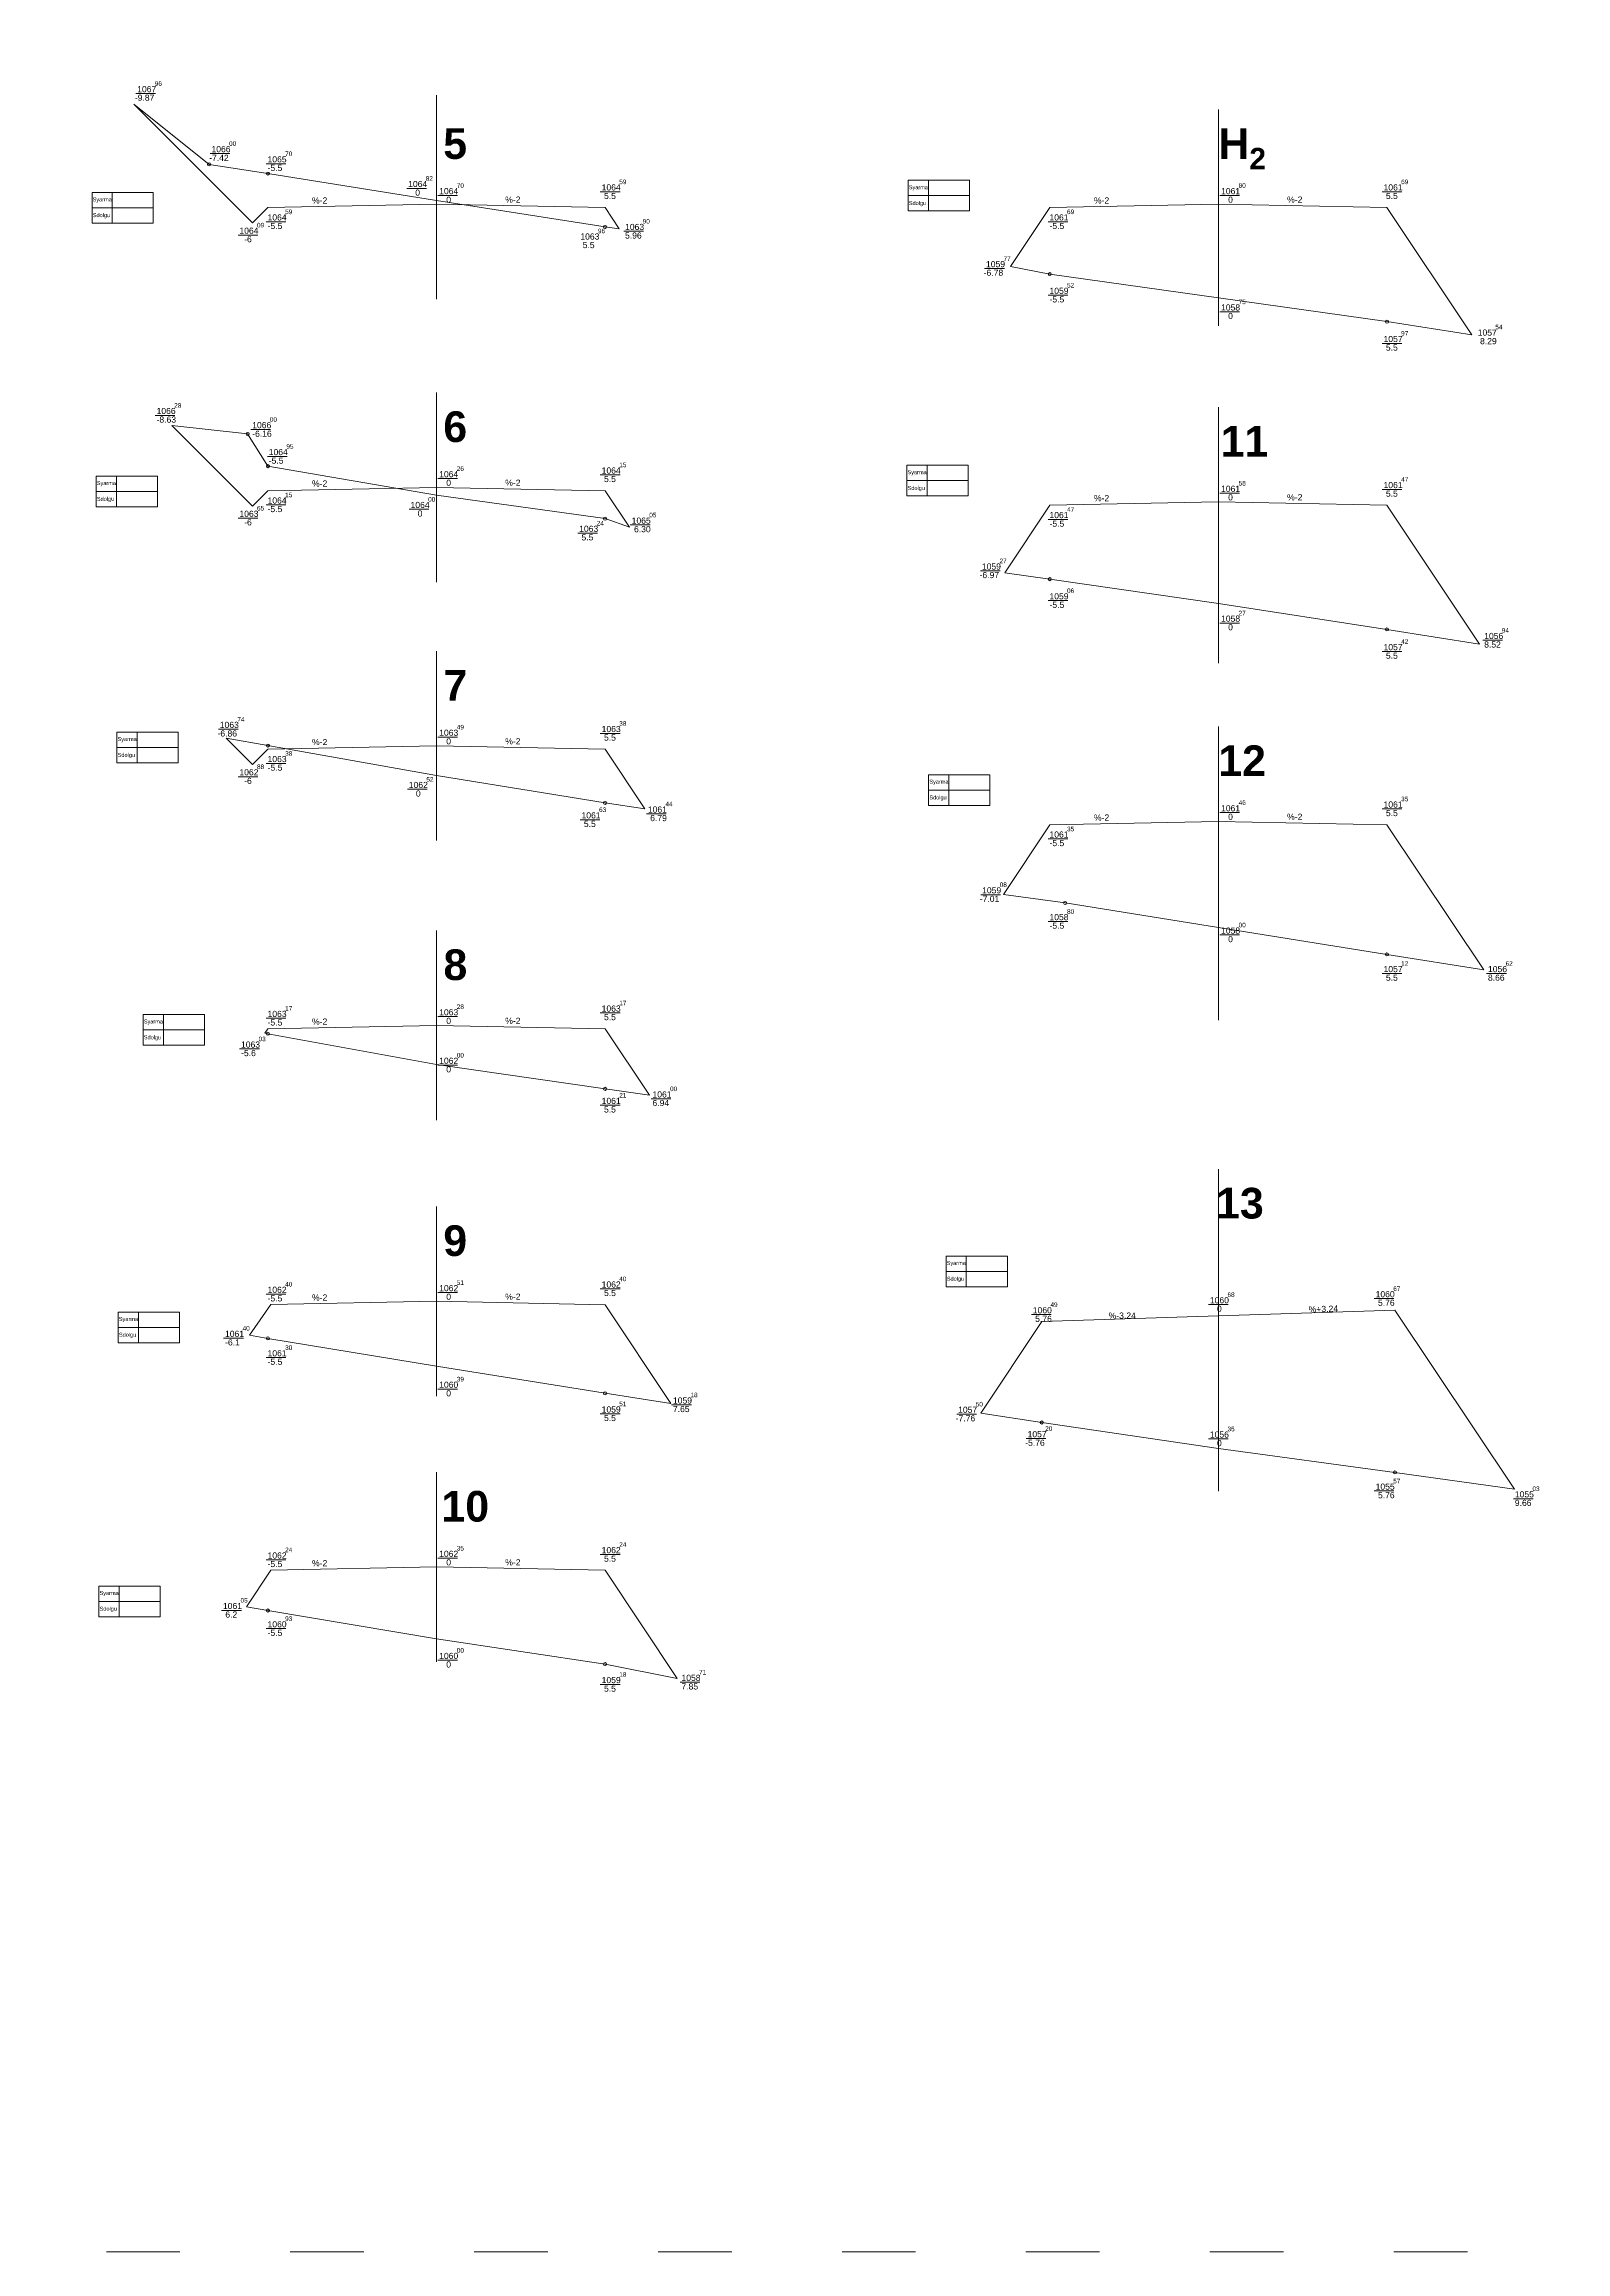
# Model space of a CAD drawing. Header units: millimetres. Extents: x 19067981 to 38137102, y 2652003 to 2652615.
# Drawn here: x 19068766.8 to 19068816.5, y 2652317.8 to 2652389.8 of the extents above; entities that cross this region are included whole.
import ezdxf

# ---------------------------------------------------------------- set-up
doc = ezdxf.new("R2010")
doc.units = ezdxf.units.MM
doc.linetypes.add('ACAD_ISO03W100', pattern=[30, 12, -18])
doc.layers.add('D.K Kesit No', color=93, linetype='Continuous', lineweight=9)
doc.layers.add('dever 1', color=242, linetype='Continuous')
doc.layers.add('en kesitler', color=7, linetype='Continuous')
doc.styles.get("Standard").update_dxf_attribs({"font": 'arial.ttf'})

msp = doc.modelspace()

# ---------------------------------------------------------------- linework, layer by layer
at = {"lineweight": 0, "ltscale": 2}
for p, q in [((19068769.838, 2652388.182), (19068770.483, 2652388.182)), ((19068772.262, 2652386.226), (19068772.907, 2652386.226)), ((19068774.091, 2652385.894), (19068774.736, 2652385.894)), ((19068778.678, 2652385.089), (19068779.323, 2652385.089)), ((19068779.69, 2652384.857), (19068780.334, 2652384.857)), ((19068784.991, 2652384.979), (19068785.636, 2652384.979)), ((19068805.199, 2652384.857), (19068805.843, 2652384.857)), ((19068810.5, 2652384.979), (19068811.145, 2652384.979)), ((19068774.091, 2652384), (19068774.736, 2652384)), ((19068799.6, 2652384), (19068800.244, 2652384)), ((19068773.173, 2652383.567), (19068773.818, 2652383.567)), ((19068785.755, 2652383.689), (19068786.399, 2652383.689)), ((19068797.53, 2652382.475), (19068798.174, 2652382.475)), ((19068799.6, 2652381.605), (19068800.244, 2652381.605)), ((19068805.199, 2652381.064), (19068805.843, 2652381.064)), ((19068810.5, 2652380.034), (19068811.145, 2652380.034)), ((19068770.471, 2652377.686), (19068771.116, 2652377.686)), ((19068773.592, 2652377.225), (19068774.236, 2652377.225)), ((19068774.13, 2652376.346), (19068774.775, 2652376.346)), ((19068779.69, 2652375.624), (19068780.334, 2652375.624)), ((19068784.991, 2652375.745), (19068785.636, 2652375.745)), ((19068805.199, 2652375.149), (19068805.843, 2652375.149)), ((19068810.5, 2652375.27), (19068811.145, 2652375.27)), ((19068774.091, 2652374.766), (19068774.736, 2652374.766)), ((19068778.757, 2652374.622), (19068779.402, 2652374.622)), ((19068773.173, 2652374.333), (19068773.818, 2652374.333)), ((19068784.257, 2652373.843), (19068784.902, 2652373.843)), ((19068785.97, 2652374.111), (19068786.615, 2652374.111)), ((19068799.6, 2652374.291), (19068800.244, 2652374.291)), ((19068797.396, 2652372.613), (19068798.04, 2652372.613)), ((19068799.6, 2652371.642), (19068800.244, 2652371.642)), ((19068805.199, 2652370.913), (19068805.843, 2652370.913)), ((19068813.784, 2652370.349), (19068814.429, 2652370.349)), ((19068810.5, 2652369.984), (19068811.145, 2652369.984)), ((19068772.533, 2652367.448), (19068773.177, 2652367.448)), ((19068784.991, 2652367.313), (19068785.636, 2652367.313)), ((19068779.69, 2652367.192), (19068780.334, 2652367.192)), ((19068773.173, 2652365.901), (19068773.818, 2652365.901)), ((19068774.091, 2652366.334), (19068774.736, 2652366.334)), ((19068778.699, 2652365.489), (19068779.343, 2652365.489)), ((19068784.334, 2652364.497), (19068784.978, 2652364.497)), ((19068786.498, 2652364.687), (19068787.143, 2652364.687)), ((19068805.199, 2652364.729), (19068805.843, 2652364.729)), ((19068810.5, 2652364.851), (19068811.145, 2652364.851)), ((19068799.6, 2652363.872), (19068800.244, 2652363.872)), ((19068797.403, 2652362.052), (19068798.047, 2652362.052)), ((19068799.6, 2652361.178), (19068800.244, 2652361.178)), ((19068805.199, 2652360.738), (19068805.843, 2652360.738)), ((19068810.5, 2652359.483), (19068811.145, 2652359.483)), ((19068813.907, 2652359.483), (19068814.552, 2652359.483)), ((19068774.091, 2652358.021), (19068774.736, 2652358.021)), ((19068779.69, 2652358.075), (19068780.334, 2652358.075)), ((19068784.991, 2652358.196), (19068785.636, 2652358.196)), ((19068773.225, 2652357.022), (19068773.87, 2652357.022)), ((19068779.69, 2652356.492), (19068780.334, 2652356.492)), ((19068784.991, 2652355.185), (19068785.636, 2652355.185)), ((19068786.649, 2652355.395), (19068787.294, 2652355.395)), ((19068784.991, 2652349.197), (19068785.636, 2652349.197)), ((19068774.091, 2652349.022), (19068774.736, 2652349.022)), ((19068779.69, 2652349.076), (19068780.334, 2652349.076)), ((19068804.834, 2652348.682), (19068805.479, 2652348.682)), ((19068810.241, 2652348.879), (19068810.885, 2652348.879)), ((19068799.057, 2652348.356), (19068799.702, 2652348.356)), ((19068772.704, 2652347.587), (19068773.348, 2652347.587)), ((19068774.091, 2652346.954), (19068774.736, 2652346.954)), ((19068779.69, 2652345.928), (19068780.334, 2652345.928)), ((19068784.991, 2652345.12), (19068785.636, 2652345.12)), ((19068787.317, 2652345.412), (19068787.962, 2652345.412)), ((19068796.62, 2652345.111), (19068797.265, 2652345.111)), ((19068798.887, 2652344.314), (19068799.532, 2652344.314)), ((19068804.834, 2652344.302), (19068805.479, 2652344.302)), ((19068810.241, 2652342.604), (19068810.885, 2652342.604)), ((19068814.784, 2652342.352), (19068815.429, 2652342.352)), ((19068774.091, 2652340.358), (19068774.736, 2652340.358)), ((19068779.69, 2652340.412), (19068780.334, 2652340.412)), ((19068784.991, 2652340.533), (19068785.636, 2652340.533)), ((19068772.637, 2652338.71), (19068773.282, 2652338.71)), ((19068774.091, 2652338.114), (19068774.736, 2652338.114)), ((19068779.69, 2652337.082), (19068780.334, 2652337.082)), ((19068784.991, 2652336.294), (19068785.636, 2652336.294)), ((19068787.596, 2652336.366), (19068788.24, 2652336.366))]:
    msp.add_line(p, q, dxfattribs=at)
at = {"layer": 'D.K Kesit No', "lineweight": 0, "ltscale": 0.2}
for p, q in [((19068779.647, 2652388.128), (19068779.647, 2652381.48)), ((19068805.156, 2652387.663), (19068805.156, 2652380.603)), ((19068779.647, 2652384.572), (19068774.147, 2652384.462)), ((19068785.147, 2652384.462), (19068779.647, 2652384.572)), ((19068805.156, 2652384.572), (19068799.656, 2652384.462)), ((19068810.656, 2652384.462), (19068805.156, 2652384.572)), ((19068779.647, 2652378.429), (19068779.647, 2652372.247)), ((19068805.156, 2652377.954), (19068805.156, 2652369.607)), ((19068779.647, 2652375.338), (19068774.147, 2652375.228)), ((19068785.147, 2652375.228), (19068779.647, 2652375.338)), ((19068805.156, 2652374.863), (19068799.656, 2652374.753)), ((19068810.656, 2652374.753), (19068805.156, 2652374.863)), ((19068779.647, 2652369.997), (19068779.647, 2652363.815)), ((19068805.156, 2652367.535), (19068805.156, 2652357.964)), ((19068779.647, 2652366.906), (19068774.147, 2652366.796)), ((19068785.147, 2652366.796), (19068779.647, 2652366.906)), ((19068805.156, 2652364.443), (19068799.656, 2652364.333)), ((19068810.656, 2652364.333), (19068805.156, 2652364.443)), ((19068779.647, 2652360.88), (19068779.647, 2652354.698)), ((19068779.647, 2652357.789), (19068774.147, 2652357.679)), ((19068785.147, 2652357.679), (19068779.647, 2652357.789)), ((19068805.156, 2652353.103), (19068805.156, 2652342.593)), ((19068779.647, 2652351.881), (19068779.647, 2652345.699)), ((19068779.647, 2652348.79), (19068774.247, 2652348.682)), ((19068785.147, 2652348.68), (19068779.647, 2652348.79)), ((19068810.918, 2652348.505), (19068805.156, 2652348.318)), ((19068799.394, 2652348.131), (19068805.156, 2652348.318)), ((19068779.647, 2652343.217), (19068779.647, 2652337.035)), ((19068779.647, 2652340.126), (19068774.247, 2652340.018)), ((19068785.147, 2652340.016), (19068779.647, 2652340.126))]:
    msp.add_line(p, q, dxfattribs=at)
at = {"layer": 'D.K Kesit No', "color": 1, "lineweight": 0, "ltscale": 0.2}
for p, q in [((19068769.777, 2652387.832), (19068772.227, 2652385.872)), ((19068769.777, 2652387.832), (19068773.647, 2652383.962)), ((19068772.227, 2652385.872), (19068774.147, 2652385.572)), ((19068774.147, 2652385.572), (19068779.647, 2652384.692)), ((19068785.147, 2652383.832), (19068779.647, 2652384.692)), ((19068773.647, 2652383.962), (19068774.147, 2652384.462)), ((19068785.606, 2652383.773), (19068785.147, 2652384.462)), ((19068785.606, 2652383.773), (19068785.147, 2652383.832)), ((19068798.373, 2652382.537), (19068799.656, 2652384.462)), ((19068813.425, 2652380.308), (19068810.656, 2652384.462)), ((19068798.373, 2652382.537), (19068799.656, 2652382.292)), ((19068799.656, 2652382.292), (19068805.156, 2652381.522)), ((19068810.656, 2652380.742), (19068805.156, 2652381.522)), ((19068813.425, 2652380.308), (19068810.656, 2652380.742)), ((19068771.015, 2652377.36), (19068773.487, 2652377.078)), ((19068771.015, 2652377.36), (19068773.647, 2652374.728)), ((19068773.487, 2652377.078), (19068774.147, 2652376.028)), ((19068774.147, 2652376.028), (19068779.647, 2652375.078)), ((19068773.647, 2652374.728), (19068774.147, 2652375.228)), ((19068785.944, 2652374.034), (19068785.147, 2652375.228)), ((19068785.147, 2652374.318), (19068779.647, 2652375.078)), ((19068798.189, 2652372.551), (19068799.656, 2652374.753)), ((19068805.156, 2652375.113), (19068805.156, 2652375.113)), ((19068813.679, 2652370.218), (19068810.656, 2652374.753)), ((19068785.944, 2652374.034), (19068785.147, 2652374.318)), ((19068798.189, 2652372.551), (19068799.656, 2652372.343)), ((19068799.656, 2652372.343), (19068805.156, 2652371.553)), ((19068810.656, 2652370.703), (19068805.156, 2652371.553)), ((19068805.156, 2652370.878), (19068805.156, 2652370.878)), ((19068813.679, 2652370.218), (19068810.656, 2652370.703)), ((19068772.786, 2652367.158), (19068774.147, 2652366.916)), ((19068772.786, 2652367.158), (19068773.647, 2652366.296)), ((19068773.647, 2652366.296), (19068774.147, 2652366.796)), ((19068774.147, 2652366.916), (19068779.647, 2652365.936)), ((19068786.441, 2652364.856), (19068785.147, 2652366.796)), ((19068785.147, 2652365.046), (19068779.647, 2652365.936)), ((19068786.441, 2652364.856), (19068785.147, 2652365.046)), ((19068798.142, 2652362.062), (19068799.656, 2652364.333)), ((19068805.156, 2652364.693), (19068805.156, 2652364.693)), ((19068813.812, 2652359.599), (19068810.656, 2652364.333)), ((19068798.142, 2652362.062), (19068800.156, 2652361.783)), ((19068800.156, 2652361.783), (19068805.156, 2652360.983)), ((19068810.656, 2652360.103), (19068805.156, 2652360.983)), ((19068805.156, 2652360.703), (19068805.156, 2652360.703)), ((19068813.812, 2652359.599), (19068810.656, 2652360.103)), ((19068774.052, 2652357.536), (19068774.147, 2652357.679)), ((19068774.052, 2652357.536), (19068774.147, 2652357.519)), ((19068774.147, 2652357.519), (19068779.647, 2652356.509)), ((19068786.592, 2652355.512), (19068785.147, 2652357.679)), ((19068785.147, 2652355.719), (19068779.647, 2652356.509)), ((19068786.592, 2652355.512), (19068785.147, 2652355.719)), ((19068773.548, 2652347.683), (19068774.247, 2652348.682)), ((19068787.298, 2652345.455), (19068785.147, 2652348.68)), ((19068814.812, 2652342.664), (19068810.918, 2652348.505)), ((19068797.401, 2652345.141), (19068799.394, 2652348.131)), ((19068773.548, 2652347.683), (19068774.147, 2652347.58)), ((19068774.147, 2652347.58), (19068779.647, 2652346.67)), ((19068785.147, 2652345.79), (19068779.647, 2652346.67)), ((19068787.298, 2652345.455), (19068785.147, 2652345.79)), ((19068797.401, 2652345.141), (19068799.394, 2652344.838)), ((19068799.394, 2652344.838), (19068805.156, 2652343.988)), ((19068810.918, 2652343.208), (19068805.156, 2652343.988)), ((19068814.812, 2652342.664), (19068810.918, 2652343.208)), ((19068773.452, 2652338.826), (19068774.247, 2652340.018)), ((19068787.5, 2652336.487), (19068785.147, 2652340.016)), ((19068773.452, 2652338.826), (19068774.147, 2652338.706)), ((19068774.147, 2652338.706), (19068779.647, 2652337.776)), ((19068785.147, 2652336.956), (19068779.647, 2652337.776)), ((19068787.5, 2652336.487), (19068785.147, 2652336.956))]:
    msp.add_line(p, q, dxfattribs=at)
at = {"layer": 'D.K Kesit No', "color": 0, "ltscale": 0.2}
for p, q in [((19068795.034, 2652384.352), (19068795.034, 2652385.352)), ((19068795.034, 2652385.352), (19068797.034, 2652385.352)), ((19068795.694, 2652385.352), (19068795.694, 2652384.352)), ((19068797.034, 2652385.352), (19068797.034, 2652384.352)), ((19068768.409, 2652383.957), (19068768.409, 2652384.957)), ((19068768.409, 2652384.957), (19068770.409, 2652384.957)), ((19068769.069, 2652384.957), (19068769.069, 2652383.957)), ((19068770.409, 2652384.957), (19068770.409, 2652383.957)), ((19068797.034, 2652384.852), (19068795.034, 2652384.852)), ((19068770.409, 2652384.457), (19068768.409, 2652384.457)), ((19068770.409, 2652383.957), (19068768.409, 2652383.957)), ((19068797.034, 2652384.352), (19068795.034, 2652384.352)), ((19068794.993, 2652375.058), (19068794.993, 2652376.058)), ((19068794.993, 2652376.058), (19068796.993, 2652376.058)), ((19068795.653, 2652376.058), (19068795.653, 2652375.058)), ((19068796.993, 2652376.058), (19068796.993, 2652375.058)), ((19068768.544, 2652374.703), (19068768.544, 2652375.703)), ((19068768.544, 2652375.703), (19068770.544, 2652375.703)), ((19068770.544, 2652375.203), (19068768.544, 2652375.203)), ((19068769.204, 2652375.703), (19068769.204, 2652374.703)), ((19068770.544, 2652375.703), (19068770.544, 2652374.703)), ((19068796.993, 2652375.558), (19068794.993, 2652375.558)), ((19068770.544, 2652374.703), (19068768.544, 2652374.703)), ((19068796.993, 2652375.058), (19068794.993, 2652375.058)), ((19068769.222, 2652366.353), (19068769.222, 2652367.353)), ((19068769.222, 2652367.353), (19068771.222, 2652367.353)), ((19068769.882, 2652367.353), (19068769.882, 2652366.353)), ((19068771.222, 2652367.353), (19068771.222, 2652366.353)), ((19068771.222, 2652366.853), (19068769.222, 2652366.853)), ((19068771.222, 2652366.353), (19068769.222, 2652366.353)), ((19068795.704, 2652364.964), (19068795.704, 2652365.964)), ((19068795.704, 2652365.964), (19068797.704, 2652365.964)), ((19068796.364, 2652365.964), (19068796.364, 2652364.964)), ((19068797.704, 2652365.964), (19068797.704, 2652364.964)), ((19068797.704, 2652365.464), (19068795.704, 2652365.464)), ((19068797.704, 2652364.964), (19068795.704, 2652364.964)), ((19068770.078, 2652357.143), (19068770.078, 2652358.143)), ((19068770.078, 2652358.143), (19068772.078, 2652358.143)), ((19068770.738, 2652358.143), (19068770.738, 2652357.143)), ((19068772.078, 2652358.143), (19068772.078, 2652357.143)), ((19068772.078, 2652357.643), (19068770.078, 2652357.643)), ((19068772.078, 2652357.143), (19068770.078, 2652357.143)), ((19068796.271, 2652349.267), (19068796.271, 2652350.267)), ((19068796.271, 2652350.267), (19068798.271, 2652350.267)), ((19068796.931, 2652350.267), (19068796.931, 2652349.267)), ((19068798.271, 2652350.267), (19068798.271, 2652349.267)), ((19068798.271, 2652349.767), (19068796.271, 2652349.767)), ((19068798.271, 2652349.267), (19068796.271, 2652349.267)), ((19068769.264, 2652347.44), (19068769.264, 2652348.44)), ((19068769.264, 2652348.44), (19068771.264, 2652348.44)), ((19068771.264, 2652347.94), (19068769.264, 2652347.94)), ((19068769.924, 2652348.44), (19068769.924, 2652347.44)), ((19068771.264, 2652348.44), (19068771.264, 2652347.44)), ((19068771.264, 2652347.44), (19068769.264, 2652347.44)), ((19068768.633, 2652338.503), (19068768.633, 2652339.503)), ((19068768.633, 2652339.503), (19068770.633, 2652339.503)), ((19068769.293, 2652339.503), (19068769.293, 2652338.503)), ((19068770.633, 2652339.503), (19068770.633, 2652338.503)), ((19068770.633, 2652339.003), (19068768.633, 2652339.003)), ((19068770.633, 2652338.503), (19068768.633, 2652338.503))]:
    msp.add_line(p, q, dxfattribs=at)
at = {"layer": 'D.K Kesit No', "color": 1, "lineweight": 0, "ltscale": 0.2}
for centre in [(19068772.227, 2652385.872), (19068774.147, 2652385.572), (19068785.147, 2652383.832), (19068799.656, 2652382.292), (19068810.656, 2652380.742), (19068773.487, 2652377.078), (19068774.147, 2652376.028), (19068785.147, 2652374.318), (19068799.656, 2652372.343), (19068810.656, 2652370.703), (19068774.147, 2652366.916), (19068785.147, 2652365.046), (19068800.156, 2652361.783), (19068810.656, 2652360.103), (19068774.147, 2652357.519), (19068785.147, 2652355.719), (19068774.147, 2652347.58), (19068785.147, 2652345.79), (19068799.394, 2652344.838), (19068810.918, 2652343.208), (19068774.147, 2652338.706), (19068785.147, 2652336.956)]:
    msp.add_circle(centre, 0.05, dxfattribs=at)
at = {"layer": 'dever 1', "linetype": 'ACAD_ISO03W100', "lineweight": 0, "ltscale": 0.2}
msp.add_lwpolyline([(19068449.034, 2652403.664), (19069167.279, 2652403.664), (19069167.279, 2652317.787), (19068449.034, 2652317.787), (19068449.034, 2652403.664)], dxfattribs=at)

# ---------------------------------------------------------------- texts
at = {"color": 1, "lineweight": 0}
for s, insert, char_height, width, attachment_point in [('{\\C5;   -9.87}', (19068769.574, 2652387.943), 0.2, 0.96851, 7), ('{\\C5;1067}', (19068769.883, 2652388.425), 0.2, 0.87201, 1), ('{\\C5;96}', (19068770.457, 2652388.581), 0.15, 4.707345624410664e-14, 1), ('{\\C5;   -7.42}', (19068771.998, 2652385.986), 0.2, 0.96851, 7), ('{\\C5;1066}', (19068772.307, 2652386.468), 0.2, 0.87201, 1), ('{\\C5;00}', (19068772.881, 2652386.624), 0.15, 4.707345624410664e-14, 1), ('{\\C5;1065}', (19068774.136, 2652386.136), 0.2, 0.87201, 1), ('{\\C5;70}', (19068774.71, 2652386.292), 0.15, 4.707345624410664e-14, 1), ('{\\C5;    -5.5}', (19068773.827, 2652385.654), 0.2, 0.96851, 7), ('{\\C5;1064}', (19068778.723, 2652385.331), 0.2, 0.87201, 1), ('{\\C5;82}', (19068779.297, 2652385.487), 0.15, 4.707345624410664e-14, 1), ('{\\C5;70}', (19068780.309, 2652385.256), 0.15, 4.707345624410664e-14, 1), ('{\\C5;1064}', (19068785.036, 2652385.221), 0.2, 0.87201, 1), ('{\\C5;59}', (19068785.61, 2652385.377), 0.15, 4.707345624410664e-14, 1), ('{\\C5;80}', (19068805.817, 2652385.256), 0.15, 4.707345624410664e-14, 1), ('{\\C5;1061}', (19068810.545, 2652385.221), 0.2, 0.87201, 1), ('{\\C5;69}', (19068811.119, 2652385.377), 0.15, 4.707345624410664e-14, 1), ('{\\C5;    0}', (19068778.644, 2652384.849), 0.2, 0.96851, 7), ('{\\C5;1064}', (19068779.735, 2652385.1), 0.2, 0.87201, 1), ('{\\C5;    0}', (19068779.656, 2652384.618), 0.2, 0.96851, 7), ('{\\C5;  5.5}', (19068784.957, 2652384.739), 0.2, 0.96851, 7), ('{\\C5;1061}', (19068805.243, 2652385.1), 0.2, 0.87201, 1), ('{\\C5;    0}', (19068805.164, 2652384.618), 0.2, 0.96851, 7), ('{\\C5;  5.5}', (19068810.466, 2652384.739), 0.2, 0.96851, 7), ('{\\C5;1064}', (19068773.218, 2652383.809), 0.2, 0.87201, 1), ('{\\C5;09}', (19068773.792, 2652383.965), 0.15, 4.707345624410664e-14, 1), ('{\\C5;    -5.5}', (19068773.827, 2652383.76), 0.2, 0.96851, 7), ('{\\C5;1064}', (19068774.136, 2652384.242), 0.2, 0.87201, 1), ('{\\C5;59}', (19068774.71, 2652384.399), 0.15, 4.707345624410664e-14, 1), ('{\\C5;96}', (19068784.914, 2652383.775), 0.15, 4.707345624410664e-14, 1), ('{\\C5;1063}', (19068785.8, 2652383.931), 0.2, 0.87201, 1), ('{\\C5;90}', (19068786.374, 2652384.088), 0.15, 4.707345624410664e-14, 1), ('{\\C5;    -5.5}', (19068799.336, 2652383.76), 0.2, 0.96851, 7), ('{\\C5;1061}', (19068799.645, 2652384.242), 0.2, 0.87201, 1), ('{\\C5;69}', (19068800.219, 2652384.399), 0.15, 4.707345624410664e-14, 1), ('{\\C5;   -6}', (19068773.139, 2652383.327), 0.2, 0.96851, 7), ('{\\C5;1063}', (19068784.341, 2652383.619), 0.2, 0.87201, 1), ('{\\C5;  5.5}', (19068784.262, 2652383.137), 0.2, 0.96851, 7), ('{\\C5; 5.96}', (19068785.721, 2652383.449), 0.2, 0.96851, 7), ('{\\C5;   -6.78}', (19068797.266, 2652382.235), 0.2, 0.96851, 7), ('{\\C5;1059}', (19068797.575, 2652382.717), 0.2, 0.87201, 1), ('{\\C5;77}', (19068798.148, 2652382.874), 0.15, 4.707345624410664e-14, 1), ('{\\C5;1059}', (19068799.645, 2652381.847), 0.2, 0.87201, 1), ('{\\C5;52}', (19068800.219, 2652382.004), 0.15, 4.707345624410664e-14, 1), ('{\\C5;    -5.5}', (19068799.336, 2652381.366), 0.2, 0.96851, 7), ('{\\C5;1058}', (19068805.243, 2652381.306), 0.2, 0.87201, 1), ('{\\C5;    0}', (19068805.164, 2652380.825), 0.2, 0.96851, 7), ('{\\C5;75}', (19068805.817, 2652381.463), 0.15, 4.707345624410664e-14, 1), ('{\\C5;1057}', (19068810.545, 2652380.276), 0.2, 0.87201, 1), ('{\\C5;97}', (19068811.119, 2652380.433), 0.15, 4.707345624410664e-14, 1), ('{\\C5;1057}', (19068813.617, 2652380.486), 0.2, 0.87201, 1), ('{\\C5;  8.29}', (19068813.538, 2652380.004), 0.2, 0.96851, 7), ('{\\C5;54}', (19068814.191, 2652380.643), 0.15, 4.707345624410664e-14, 1), ('{\\C5;  5.5}', (19068810.466, 2652379.794), 0.2, 0.96851, 7), ('{\\C5;28}', (19068771.09, 2652378.084), 0.15, 4.707345624410664e-14, 1), ('{\\C5; -8.63}', (19068770.437, 2652377.446), 0.2, 0.96851, 7), ('{\\C5;1066}', (19068770.516, 2652377.928), 0.2, 0.87453, 1), ('{\\C5;1066}', (19068773.636, 2652377.467), 0.2, 0.87201, 1), ('{\\C5;00}', (19068774.21, 2652377.624), 0.15, 4.707345624410664e-14, 1), ('{\\C5; -6.16}', (19068773.557, 2652376.985), 0.2, 0.96851, 7), ('{\\C5;1064}', (19068774.175, 2652376.588), 0.2, 0.87201, 1), ('{\\C5;95}', (19068774.749, 2652376.745), 0.15, 4.707345624410664e-14, 1), ('{\\C5; -5.5}', (19068774.096, 2652376.106), 0.2, 0.96851, 7), ('{\\C5;1064}', (19068779.735, 2652375.866), 0.2, 0.87201, 1), ('{\\C5;26}', (19068780.309, 2652376.023), 0.15, 4.707345624410664e-14, 1), ('{\\C5;1064}', (19068785.036, 2652375.987), 0.2, 0.87201, 1), ('{\\C5;15}', (19068785.61, 2652376.144), 0.15, 4.707345624410664e-14, 1), ('{\\C5;15}', (19068774.71, 2652375.165), 0.15, 4.707345624410664e-14, 1), ('{\\C5;    0}', (19068779.656, 2652375.384), 0.2, 0.96851, 7), ('{\\C5;  5.5}', (19068784.957, 2652375.506), 0.2, 0.96851, 7), ('{\\C5;1061}', (19068805.243, 2652375.391), 0.2, 0.87201, 1), ('{\\C5;58}', (19068805.817, 2652375.547), 0.15, 4.707345624410664e-14, 1), ('{\\C5;1061}', (19068810.545, 2652375.512), 0.2, 0.87201, 1), ('{\\C5;  5.5}', (19068810.466, 2652375.03), 0.2, 0.96851, 7), ('{\\C5;47}', (19068811.119, 2652375.669), 0.15, 4.707345624410664e-14, 1), ('{\\C5;1063}', (19068773.218, 2652374.575), 0.2, 0.87201, 1), ('{\\C5;65}', (19068773.792, 2652374.732), 0.15, 4.707345624410664e-14, 1), ('{\\C5;    -5.5}', (19068773.827, 2652374.527), 0.2, 0.96851, 7), ('{\\C5;1064}', (19068774.136, 2652375.009), 0.2, 0.87201, 1), ('{\\C5;1064}', (19068778.802, 2652374.864), 0.2, 0.87201, 1), ('{\\C5;    0}', (19068778.723, 2652374.382), 0.2, 0.96851, 7), ('{\\C5;00}', (19068779.376, 2652375.021), 0.15, 4.707345624410664e-14, 1), ('{\\C5;05}', (19068786.589, 2652374.51), 0.15, 4.707345624410664e-14, 1), ('{\\C5;1061}', (19068799.645, 2652374.533), 0.2, 0.87201, 1), ('{\\C5;47}', (19068800.219, 2652374.69), 0.15, 4.707345624410664e-14, 1), ('{\\C5;    0}', (19068805.164, 2652374.909), 0.2, 0.96851, 7), ('{\\C5;   -6}', (19068773.139, 2652374.094), 0.2, 0.96851, 7), ('{\\C5;1063}', (19068784.302, 2652374.086), 0.2, 0.87201, 1), ('{\\C5;  5.5}', (19068784.223, 2652373.604), 0.2, 0.96851, 7), ('{\\C5;24}', (19068784.876, 2652374.242), 0.15, 4.707345624410664e-14, 1), ('{\\C5;1065}', (19068786.015, 2652374.353), 0.2, 0.87201, 1), ('{\\C5;  6.30}', (19068785.936, 2652373.871), 0.2, 0.96851, 7), ('{\\C5;    -5.5}', (19068799.336, 2652374.051), 0.2, 0.96851, 7), ('{\\C5;27}', (19068798.015, 2652373.012), 0.15, 4.707345624410664e-14, 1), ('{\\C5;   -6.97}', (19068797.132, 2652372.374), 0.2, 0.96851, 7), ('{\\C5;1059}', (19068797.441, 2652372.855), 0.2, 0.87201, 1), ('{\\C5;    -5.5}', (19068799.336, 2652371.403), 0.2, 0.96851, 7), ('{\\C5;1059}', (19068799.645, 2652371.884), 0.2, 0.87201, 1), ('{\\C5;06}', (19068800.219, 2652372.041), 0.15, 4.707345624410664e-14, 1), ('{\\C5;1058}', (19068805.243, 2652371.156), 0.2, 0.87201, 1), ('{\\C5;    0}', (19068805.164, 2652370.674), 0.2, 0.96851, 7), ('{\\C5;27}', (19068805.817, 2652371.312), 0.15, 4.707345624410664e-14, 1), ('{\\C5;1057}', (19068810.545, 2652370.226), 0.2, 0.87201, 1), ('{\\C5;42}', (19068811.119, 2652370.383), 0.15, 4.707345624410664e-14, 1), ('{\\C5; 8.52}', (19068813.75, 2652370.11), 0.2, 0.96851, 7), ('{\\C5;1056}', (19068813.829, 2652370.591), 0.2, 0.87201, 1), ('{\\C5;94}', (19068814.403, 2652370.748), 0.15, 4.707345624410664e-14, 1), ('{\\C5;  5.5}', (19068810.466, 2652369.745), 0.2, 0.96851, 7), ('{\\C5;   -6.86}', (19068772.269, 2652367.208), 0.2, 0.96851, 7), ('{\\C5;1063}', (19068772.578, 2652367.69), 0.2, 0.87201, 1), ('{\\C5;74}', (19068773.152, 2652367.846), 0.15, 4.707345624410664e-14, 1), ('{\\C5;1063}', (19068779.735, 2652367.434), 0.2, 0.87201, 1), ('{\\C5;49}', (19068780.309, 2652367.591), 0.15, 4.707345624410664e-14, 1), ('{\\C5;1063}', (19068785.036, 2652367.555), 0.2, 0.87201, 1), ('{\\C5;  5.5}', (19068784.957, 2652367.074), 0.2, 0.96851, 7), ('{\\C5;38}', (19068785.61, 2652367.712), 0.15, 4.707345624410664e-14, 1), ('{\\C5;1063}', (19068774.136, 2652366.576), 0.2, 0.87201, 1), ('{\\C5;38}', (19068774.71, 2652366.733), 0.15, 4.707345624410664e-14, 1), ('{\\C5;    0}', (19068779.656, 2652366.952), 0.2, 0.96851, 7), ('{\\C5;1062}', (19068773.218, 2652366.143), 0.2, 0.87201, 1), ('{\\C5;   -6}', (19068773.139, 2652365.661), 0.2, 0.96851, 7), ('{\\C5;88}', (19068773.792, 2652366.3), 0.15, 4.707345624410664e-14, 1), ('{\\C5;    -5.5}', (19068773.827, 2652366.095), 0.2, 0.96851, 7), ('{\\C5;52}', (19068779.317, 2652365.888), 0.15, 4.707345624410664e-14, 1), ('{\\C5;1062}', (19068778.744, 2652365.731), 0.2, 0.87201, 1), ('{\\C5;    0}', (19068778.665, 2652365.249), 0.2, 0.96851, 7), ('{\\C5;44}', (19068787.117, 2652365.086), 0.15, 4.707345624410664e-14, 1), ('{\\C5;46}', (19068805.817, 2652365.128), 0.15, 4.707345624410664e-14, 1), ('{\\C5;1061}', (19068810.545, 2652365.093), 0.2, 0.87201, 1), ('{\\C5;35}', (19068811.119, 2652365.249), 0.15, 4.707345624410664e-14, 1), ('{\\C5;1061}', (19068784.379, 2652364.739), 0.2, 0.87201, 1), ('{\\C5;  5.5}', (19068784.3, 2652364.258), 0.2, 0.96851, 7), ('{\\C5;63}', (19068784.952, 2652364.896), 0.15, 4.707345624410664e-14, 1), ('{\\C5;1061}', (19068786.543, 2652364.929), 0.2, 0.87201, 1), ('{\\C5;  6.79}', (19068786.464, 2652364.448), 0.2, 0.96851, 7), ('{\\C5;1061}', (19068805.243, 2652364.971), 0.2, 0.87201, 1), ('{\\C5;    0}', (19068805.164, 2652364.49), 0.2, 0.96851, 7), ('{\\C5;  5.5}', (19068810.466, 2652364.611), 0.2, 0.96851, 7), ('{\\C5;    -5.5}', (19068799.336, 2652363.632), 0.2, 0.96851, 7), ('{\\C5;1061}', (19068799.645, 2652364.114), 0.2, 0.87201, 1), ('{\\C5;35}', (19068800.219, 2652364.27), 0.15, 4.707345624410664e-14, 1), ('{\\C5;1059}', (19068797.448, 2652362.294), 0.2, 0.87201, 1), ('{\\C5;08}', (19068798.022, 2652362.451), 0.15, 4.707345624410664e-14, 1), ('{\\C5;   -7.01}', (19068797.139, 2652361.812), 0.2, 0.96851, 7), ('{\\C5;80}', (19068800.219, 2652361.577), 0.15, 4.707345624410664e-14, 1), ('{\\C5;    -5.5}', (19068799.336, 2652360.939), 0.2, 0.96851, 7), ('{\\C5;1058}', (19068799.645, 2652361.42), 0.2, 0.87201, 1), ('{\\C5;1058}', (19068805.243, 2652360.981), 0.2, 0.87201, 1), ('{\\C5;00}', (19068805.817, 2652361.137), 0.15, 4.707345624410664e-14, 1), ('{\\C5;    0}', (19068805.164, 2652360.499), 0.2, 0.96851, 7), ('{\\C5;1057}', (19068810.545, 2652359.725), 0.2, 0.87201, 1), ('{\\C5;  5.5}', (19068810.466, 2652359.243), 0.2, 0.96851, 7), ('{\\C5;12}', (19068811.119, 2652359.882), 0.15, 4.707345624410664e-14, 1), ('{\\C5; 8.66}', (19068813.873, 2652359.243), 0.2, 0.96851, 7), ('{\\C5;1056}', (19068813.952, 2652359.725), 0.2, 0.87201, 1), ('{\\C5;62}', (19068814.526, 2652359.882), 0.15, 4.707345624410664e-14, 1), ('{\\C5;17}', (19068785.61, 2652358.595), 0.15, 4.707345624410664e-14, 1), ('{\\C5;    -5.5}', (19068773.827, 2652357.782), 0.2, 0.96851, 7), ('{\\C5;1063}', (19068774.136, 2652358.264), 0.2, 0.87201, 1), ('{\\C5;17}', (19068774.71, 2652358.42), 0.15, 4.707345624410664e-14, 1), ('{\\C5;1063}', (19068779.735, 2652358.317), 0.2, 0.87201, 1), ('{\\C5;    0}', (19068779.656, 2652357.835), 0.2, 0.96851, 7), ('{\\C5;28}', (19068780.309, 2652358.474), 0.15, 4.707345624410664e-14, 1), ('{\\C5;1063}', (19068785.036, 2652358.438), 0.2, 0.87201, 1), ('{\\C5;  5.5}', (19068784.957, 2652357.956), 0.2, 0.96851, 7), ('{\\C5;1063}', (19068773.27, 2652357.264), 0.2, 0.87201, 1), ('{\\C5;03}', (19068773.844, 2652357.421), 0.15, 4.707345624410664e-14, 1), ('{\\C5;    -5.6}', (19068772.961, 2652356.783), 0.2, 0.96851, 7), ('{\\C5;1062}', (19068779.735, 2652356.734), 0.2, 0.87201, 1), ('{\\C5;    0}', (19068779.656, 2652356.252), 0.2, 0.96851, 7), ('{\\C5;00}', (19068780.309, 2652356.89), 0.15, 4.707345624410664e-14, 1), ('{\\C5;00}', (19068787.268, 2652355.794), 0.15, 4.707345624410664e-14, 1), ('{\\C5;1061}', (19068785.036, 2652355.427), 0.2, 0.87201, 1), ('{\\C5;  5.5}', (19068784.957, 2652354.945), 0.2, 0.96851, 7), ('{\\C5;21}', (19068785.61, 2652355.583), 0.15, 4.707345624410664e-14, 1), ('{\\C5; 6.94}', (19068786.615, 2652355.155), 0.2, 0.96851, 7), ('{\\C5;1061}', (19068786.694, 2652355.637), 0.2, 0.87201, 1), ('{\\C5;1062}', (19068774.136, 2652349.265), 0.2, 0.87201, 1), ('{\\C5;40}', (19068774.71, 2652349.421), 0.15, 4.707345624410664e-14, 1), ('{\\C5;1062}', (19068779.735, 2652349.318), 0.2, 0.87201, 1), ('{\\C5;51}', (19068780.309, 2652349.475), 0.15, 4.707345624410664e-14, 1), ('{\\C5;1062}', (19068785.036, 2652349.439), 0.2, 0.87201, 1), ('{\\C5;40}', (19068785.61, 2652349.596), 0.15, 4.707345624410664e-14, 1), ('{\\C5;67}', (19068810.86, 2652349.278), 0.15, 4.707345624410664e-14, 1), ('{\\C5;    -5.5}', (19068773.827, 2652348.783), 0.2, 0.96851, 7), ('{\\C5;    0}', (19068779.656, 2652348.836), 0.2, 0.96851, 7), ('{\\C5;  5.5}', (19068784.957, 2652348.957), 0.2, 0.96851, 7), ('{\\C5;1060}', (19068799.102, 2652348.598), 0.2, 0.87201, 1), ('{\\C5;49}', (19068799.676, 2652348.755), 0.15, 4.707345624410664e-14, 1), ('{\\C5;1060}', (19068804.879, 2652348.925), 0.2, 0.87201, 1), ('{\\C5;    0}', (19068804.8, 2652348.443), 0.2, 0.96851, 7), ('{\\C5;68}', (19068805.453, 2652349.081), 0.15, 4.707345624410664e-14, 1), ('{\\C5;1060}', (19068810.286, 2652349.122), 0.2, 0.87201, 1), ('{\\C5;  5.76}', (19068810.207, 2652348.64), 0.2, 0.96851, 7), ('{\\C5;1061}', (19068772.748, 2652347.829), 0.2, 0.87201, 1), ('{\\C5;40}', (19068773.322, 2652347.986), 0.15, 4.707345624410664e-14, 1), ('{\\C5;  5.76}', (19068799.023, 2652348.116), 0.2, 0.96851, 7), ('{\\C5;    -6.1}', (19068772.44, 2652347.347), 0.2, 0.96851, 7), ('{\\C5;1061}', (19068774.136, 2652347.196), 0.2, 0.87201, 1), ('{\\C5;30}', (19068774.71, 2652347.353), 0.15, 4.707345624410664e-14, 1), ('{\\C5;    -5.5}', (19068773.827, 2652346.715), 0.2, 0.96851, 7), ('{\\C5;39}', (19068780.309, 2652346.326), 0.15, 4.707345624410664e-14, 1), ('{\\C5;1060}', (19068779.735, 2652346.17), 0.2, 0.87201, 1), ('{\\C5;    0}', (19068779.656, 2652345.688), 0.2, 0.96851, 7), ('{\\C5;1059}', (19068787.362, 2652345.654), 0.2, 0.87201, 1), ('{\\C5;18}', (19068787.936, 2652345.811), 0.15, 4.707345624410664e-14, 1), ('{\\C5;1059}', (19068785.036, 2652345.362), 0.2, 0.87201, 1), ('{\\C5;  5.5}', (19068784.957, 2652344.88), 0.2, 0.96851, 7), ('{\\C5;51}', (19068785.61, 2652345.519), 0.15, 4.707345624410664e-14, 1), ('{\\C5; 7.65}', (19068787.283, 2652345.173), 0.2, 0.96851, 7), ('{\\C5;-7.76}', (19068796.586, 2652344.871), 0.2, 0.96851, 7), ('{\\C5;1057}', (19068796.665, 2652345.353), 0.2, 0.87201, 1), ('{\\C5;50}', (19068797.239, 2652345.51), 0.15, 4.707345624410664e-14, 1), ('{\\C5;-5.76}', (19068798.853, 2652344.074), 0.2, 0.96851, 7), ('{\\C5;1057}', (19068798.932, 2652344.556), 0.2, 0.87201, 1), ('{\\C5;20}', (19068799.506, 2652344.712), 0.15, 4.707345624410664e-14, 1), ('{\\C5;1056}', (19068804.879, 2652344.544), 0.2, 0.87201, 1), ('{\\C5;    0}', (19068804.8, 2652344.062), 0.2, 0.96851, 7), ('{\\C5;35}', (19068805.453, 2652344.7), 0.15, 4.707345624410664e-14, 1), ('{\\C5;1055}', (19068810.286, 2652342.846), 0.2, 0.87201, 1), ('{\\C5;57}', (19068810.86, 2652343.002), 0.15, 4.707345624410664e-14, 1), ('{\\C5;03}', (19068815.403, 2652342.751), 0.15, 4.707345624410664e-14, 1), ('{\\C5;  5.76}', (19068810.207, 2652342.364), 0.2, 0.96851, 7), ('{\\C5; 9.66}', (19068814.75, 2652342.112), 0.2, 0.96851, 7), ('{\\C5;1055}', (19068814.829, 2652342.594), 0.2, 0.87201, 1), ('{\\C5;1062}', (19068774.136, 2652340.6), 0.2, 0.87201, 1), ('{\\C5;24}', (19068774.71, 2652340.757), 0.15, 4.707345624410664e-14, 1), ('{\\C5;1062}', (19068779.735, 2652340.654), 0.2, 0.87201, 1), ('{\\C5;35}', (19068780.309, 2652340.81), 0.15, 4.707345624410664e-14, 1), ('{\\C5;1062}', (19068785.036, 2652340.775), 0.2, 0.87201, 1), ('{\\C5;24}', (19068785.61, 2652340.932), 0.15, 4.707345624410664e-14, 1), ('{\\C5;    -5.5}', (19068773.827, 2652340.118), 0.2, 0.96851, 7), ('{\\C5;    0}', (19068779.656, 2652340.172), 0.2, 0.96851, 7), ('{\\C5;  5.5}', (19068784.957, 2652340.293), 0.2, 0.96851, 7), ('{\\C5;1061}', (19068772.681, 2652338.952), 0.2, 0.87201, 1), ('{\\C5;  6.2}', (19068772.602, 2652338.471), 0.2, 0.96851, 7), ('{\\C5;05}', (19068773.255, 2652339.109), 0.15, 4.707345624410664e-14, 1), ('{\\C5;93}', (19068774.71, 2652338.512), 0.15, 4.707345624410664e-14, 1), ('{\\C5;    -5.5}', (19068773.827, 2652337.874), 0.2, 0.96851, 7), ('{\\C5;1060}', (19068774.136, 2652338.356), 0.2, 0.87201, 1), ('{\\C5;1060}', (19068779.735, 2652337.324), 0.2, 0.87201, 1), ('{\\C5;    0}', (19068779.656, 2652336.842), 0.2, 0.96851, 7), ('{\\C5;00}', (19068780.309, 2652337.481), 0.15, 4.707345624410664e-14, 1), ('{\\C5;1059}', (19068785.036, 2652336.536), 0.2, 0.87201, 1), ('{\\C5;  5.5}', (19068784.957, 2652336.055), 0.2, 0.96851, 7), ('{\\C5;18}', (19068785.61, 2652336.693), 0.15, 4.707345624410664e-14, 1), ('{\\C5; 7.85}', (19068787.561, 2652336.126), 0.2, 0.96851, 7), ('{\\C5;1058}', (19068787.64, 2652336.608), 0.2, 0.87201, 1), ('{\\C5;71}', (19068788.214, 2652336.765), 0.15, 4.707345624410664e-14, 1)]:
    msp.add_mtext(s, dxfattribs=dict(at, insert=insert, char_height=char_height, width=width, attachment_point=attachment_point))
at = {"layer": 'D.K Kesit No', "color": 0, "lineweight": 0, "ltscale": 0.2, "char_height": 0.1296, "attachment_point": 1}
for s, insert in [('Syarma ', (19068768.431, 2652384.795)), ('Syarma ', (19068795.056, 2652385.19)), ('Sdolgu ', (19068795.059, 2652384.675)), ('Sdolgu ', (19068768.434, 2652384.28)), ('Syarma ', (19068795.015, 2652375.896)), ('Syarma ', (19068768.566, 2652375.541)), ('Sdolgu ', (19068795.018, 2652375.381)), ('Sdolgu ', (19068768.569, 2652375.026)), ('Syarma ', (19068769.244, 2652367.191)), ('Sdolgu ', (19068769.247, 2652366.676)), ('Syarma ', (19068795.726, 2652365.803)), ('Sdolgu ', (19068795.729, 2652365.288)), ('Syarma ', (19068770.1, 2652357.981)), ('Sdolgu ', (19068770.102, 2652357.466)), ('Syarma ', (19068796.293, 2652350.106)), ('Sdolgu ', (19068796.296, 2652349.591)), ('Syarma ', (19068769.286, 2652348.278)), ('Sdolgu ', (19068769.289, 2652347.764)), ('Syarma ', (19068768.655, 2652339.342)), ('Sdolgu ', (19068768.657, 2652338.827))]:
    msp.add_mtext_dynamic_manual_height_columns(s, width=2.66636, gutter_width=1.006, heights=[0], dxfattribs=dict(at, insert=insert))
at = {"layer": 'D.K Kesit No', "color": 0, "linetype": 'ACAD_ISO03W100', "ltscale": 0.2, "char_height": 0.2013, "width": 0.58936, "attachment_point": 1}
for s, insert in [('%-2', (19068775.586, 2652384.796)), ('%-2', (19068781.889, 2652384.823)), ('%-2', (19068801.094, 2652384.796)), ('%-2', (19068807.398, 2652384.823)), ('%-2', (19068775.586, 2652375.563)), ('%-2', (19068781.889, 2652375.589)), ('%-2', (19068807.398, 2652375.114)), ('%-2', (19068801.094, 2652375.087)), ('%-2', (19068775.586, 2652367.131)), ('%-2', (19068781.889, 2652367.157)), ('%-2', (19068801.094, 2652364.668)), ('%-2', (19068807.398, 2652364.695)), ('%-2', (19068775.586, 2652358.013)), ('%-2', (19068781.889, 2652358.04)), ('%-2', (19068775.586, 2652349.014)), ('%-2', (19068781.889, 2652349.041)), ('%-3.24', (19068801.574, 2652348.424)), ('%-2', (19068775.586, 2652340.35)), ('%-2', (19068781.889, 2652340.377))]:
    msp.add_mtext(s, dxfattribs=dict(at, insert=insert))
at = {"layer": 'D.K Kesit No', "color": 0, "linetype": 'ACAD_ISO03W100', "ltscale": 0.2, "insert": (19068808.098, 2652348.625), "char_height": 0.2013, "width": 0.58936, "attachment_point": 1, "rotation": 1.85883}
msp.add_mtext('%+3.24', dxfattribs=at)
at = {"layer": 'en kesitler', "color": 1, "lineweight": 0, "char_height": 1, "attachment_point": 1}
for s, width, insert in [('\\pi0.6756;{\\fArial|b1|i0|c162|p34;5}', 2.02378, (19068779.192, 2652387.05)), ('\\A1;\\pi0.068825;{\\fArial|b1|i0|c162|p34; H\\H0.7x;\\S^ 2;}', 1.99829, (19068804.701, 2652387.05)), ('\\pi0.67799;{\\fArial|b1|i0|c162|p34;6}', 2.02378, (19068779.192, 2652377.817)), ('\\A1;\\pi0.14171;{\\fArial|b1|i0|c162|p34; 11}', 1.99829, (19068804.701, 2652377.342)), ('\\pi0.68413;{\\fArial|b1|i0|c162|p34;7}', 2.02378, (19068779.192, 2652369.385)), ('\\A1;\\pi0.063265;{\\fArial|b1|i0|c162|p34; 12}', 1.99829, (19068804.701, 2652366.922)), ('\\pi0.6831;{\\fArial|b1|i0|c162|p34;8}', 2.02378, (19068779.192, 2652360.268)), ('\\A1;\\pi-0.0065785;{\\fArial|b1|i0|c162|p34; 13}', 1.86883, (19068804.701, 2652352.491)), ('\\pi0.67799;{\\fArial|b1|i0|c162|p34;9}', 2.02378, (19068779.192, 2652351.269)), ('\\pi0.32464;{\\fArial|b1|i0|c162|p34;10}', 2.02378, (19068779.485, 2652342.604))]:
    msp.add_mtext_dynamic_manual_height_columns(s, width=width, gutter_width=0.91, heights=[0], dxfattribs=dict(at, insert=insert))

doc.saveas('drawing.dxf')
